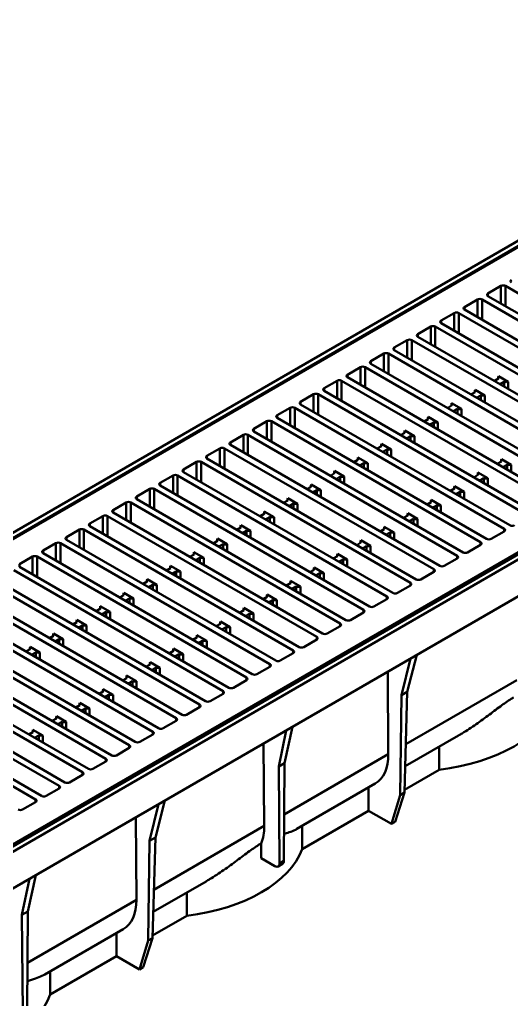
# Model space of a CAD drawing. Header units: millimetres. Extents: x 0 to 2100, y 0 to 1485.
# Drawn here: x 1628.3 to 1780.8, y 472.6 to 776.2 of the extents above; entities that cross this region are included whole.
import ezdxf

# ---------------------------------------------------------------- set-up
doc = ezdxf.new("R2010")
doc.units = ezdxf.units.MM
doc.header["$LTSCALE"] = 5
doc.layers.add('Sichtbar (ISO)', color=7, linetype='Continuous', lineweight=50)
doc.layers.add('Sichtbar schmal (ISO)', color=7, linetype='Continuous', lineweight=50)

msp = doc.modelspace()

# ---------------------------------------------------------------- linework, layer by layer
at = {"layer": 'Sichtbar (ISO)'}
for p, q in [((1194.502, 367.919), (1901.609, 776.167)), ((1195.916, 367.102), (1903.023, 775.351)), ((1196.659, 367.245), (1903.058, 775.085)), ((1278.612, 319.929), (1985.012, 727.769)), ((1278.648, 319.337), (1985.754, 727.586)), ((1280.062, 318.521), (1987.169, 726.769)), ((1773.568, 691.302), (1777.599, 693.629)), ((1779.013, 693.629), (1843.925, 656.152)), ((1766.305, 687.108), (1770.335, 689.435)), ((1771.749, 689.435), (1836.662, 651.958)), ((1838.481, 653.008), (1773.568, 690.485)), ((1831.217, 648.814), (1766.305, 686.292)), ((1759.041, 682.914), (1763.071, 685.241)), ((1764.486, 685.241), (1829.398, 647.764)), ((1751.777, 678.721), (1755.808, 681.048)), ((1757.222, 681.048), (1822.134, 643.571)), ((1823.953, 644.621), (1759.041, 682.098)), ((1816.69, 640.427), (1751.777, 677.904)), ((1744.513, 674.527), (1748.544, 676.854)), ((1749.958, 676.854), (1814.871, 639.377)), ((1737.25, 670.333), (1741.28, 672.66)), ((1742.694, 672.66), (1807.607, 635.183)), ((1809.426, 636.233), (1744.513, 673.711)), ((1729.986, 666.14), (1734.017, 668.467)), ((1735.431, 668.467), (1800.343, 630.989)), ((1802.162, 632.04), (1737.25, 669.517)), ((1794.898, 627.846), (1729.986, 665.323)), ((1775.536, 664.187), (1776.824, 664.931)), ((1776.739, 664.881), (1776.739, 665.304)), ((1776.813, 665.654), (1779.845, 663.904)), ((1722.722, 661.946), (1726.753, 664.273)), ((1728.167, 664.273), (1793.079, 626.796)), ((1777.304, 663.166), (1778.591, 663.91)), ((1778.591, 662.423), (1778.591, 663.91)), ((1779.845, 663.904), (1779.845, 661.699)), ((1715.459, 657.752), (1719.489, 660.079)), ((1720.903, 660.079), (1785.816, 622.602)), ((1787.635, 623.652), (1722.722, 661.129)), ((1768.272, 659.993), (1769.56, 660.737)), ((1769.475, 660.688), (1769.475, 661.11)), ((1769.549, 661.461), (1772.581, 659.71)), ((1770.04, 658.973), (1771.328, 659.716)), ((1771.328, 658.229), (1771.328, 659.716)), ((1772.581, 659.71), (1772.581, 657.506)), ((1708.195, 653.558), (1712.225, 655.885)), ((1713.64, 655.885), (1778.552, 618.408)), ((1780.371, 619.458), (1715.459, 656.936)), ((1761.009, 655.8), (1762.296, 656.543)), ((1762.211, 656.494), (1762.211, 656.917)), ((1762.286, 657.267), (1765.317, 655.516)), ((1755.022, 653.073), (1758.054, 651.323)), ((1762.776, 654.779), (1764.064, 655.523)), ((1764.064, 654.036), (1764.064, 655.523)), ((1765.317, 655.516), (1765.317, 653.312)), ((1700.931, 649.365), (1704.962, 651.692)), ((1706.376, 651.692), (1771.288, 614.215)), ((1773.107, 615.265), (1708.195, 652.742)), ((1753.745, 651.606), (1755.033, 652.349)), ((1754.947, 652.3), (1754.947, 652.723)), ((1755.513, 650.585), (1756.8, 651.329)), ((1756.8, 649.842), (1756.8, 651.329)), ((1758.054, 651.323), (1758.054, 649.118)), ((1693.667, 645.171), (1697.698, 647.498)), ((1699.112, 647.498), (1764.025, 610.021)), ((1765.844, 611.071), (1700.931, 648.548)), ((1746.481, 647.412), (1747.769, 648.156)), ((1747.684, 648.107), (1747.684, 648.529)), ((1747.758, 648.879), (1750.79, 647.129)), ((1748.249, 646.392), (1749.537, 647.135)), ((1749.537, 645.648), (1749.537, 647.135)), ((1750.79, 647.129), (1750.79, 644.924)), ((1758.58, 606.877), (1693.667, 644.355)), ((1739.217, 643.219), (1740.505, 643.962)), ((1740.42, 643.913), (1740.42, 644.336)), ((1740.495, 644.686), (1743.526, 642.935)), ((1686.404, 640.977), (1690.434, 643.304)), ((1691.848, 643.304), (1756.761, 605.827)), ((1740.985, 642.198), (1742.273, 642.941)), ((1742.273, 641.454), (1742.273, 642.941)), ((1743.526, 642.935), (1743.526, 640.731)), ((1679.14, 636.784), (1683.17, 639.111)), ((1684.585, 639.111), (1749.497, 601.633)), ((1751.316, 602.684), (1686.404, 640.161)), ((1731.954, 639.025), (1733.241, 639.768)), ((1733.156, 639.719), (1733.156, 640.142)), ((1733.231, 640.492), (1736.263, 638.742)), ((1733.721, 638.004), (1735.009, 638.748)), ((1735.009, 637.261), (1735.009, 638.748)), ((1736.263, 638.742), (1736.263, 636.537)), ((1777.731, 639.245), (1776.443, 638.501)), ((1777.645, 639.195), (1777.645, 639.618)), ((1777.72, 639.968), (1780.752, 638.218)), ((1779.498, 638.224), (1778.211, 637.481)), ((1779.498, 636.737), (1779.498, 638.224)), ((1780.752, 638.218), (1780.752, 636.013)), ((1671.876, 632.59), (1675.907, 634.917)), ((1677.321, 634.917), (1742.233, 597.44)), ((1744.052, 598.49), (1679.14, 635.967)), ((1724.69, 634.831), (1725.978, 635.575)), ((1725.892, 635.525), (1725.892, 635.948)), ((1725.967, 636.298), (1728.999, 634.548)), ((1770.467, 635.051), (1769.179, 634.307)), ((1770.382, 635.002), (1770.382, 635.425)), ((1770.456, 635.775), (1773.488, 634.024)), ((1428.384, 392.724), (1843.427, 632.349)), ((1736.789, 594.296), (1671.876, 631.773)), ((1718.629, 631.332), (1718.629, 631.754)), ((1718.703, 632.105), (1721.735, 630.354)), ((1726.458, 633.81), (1727.745, 634.554)), ((1727.745, 633.067), (1727.745, 634.554)), ((1728.999, 634.548), (1728.999, 632.343)), ((1763.193, 631.581), (1766.224, 629.831)), ((1772.235, 634.03), (1770.947, 633.287)), ((1772.235, 632.543), (1772.235, 634.03)), ((1773.488, 634.024), (1773.488, 631.82)), ((1664.613, 628.396), (1668.643, 630.723)), ((1670.057, 630.723), (1734.97, 593.246)), ((1717.426, 630.637), (1718.714, 631.381)), ((1719.194, 629.617), (1720.482, 630.36)), ((1720.482, 628.873), (1720.482, 630.36)), ((1721.735, 630.354), (1721.735, 628.15)), ((1763.203, 630.857), (1761.915, 630.114)), ((1763.118, 630.808), (1763.118, 631.231)), ((1764.971, 629.837), (1763.683, 629.093)), ((1764.971, 628.35), (1764.971, 629.837)), ((1766.224, 629.831), (1766.224, 627.626)), ((1657.349, 624.203), (1661.379, 626.53)), ((1662.794, 626.53), (1727.706, 589.052)), ((1729.525, 590.103), (1664.613, 627.58)), ((1710.162, 626.444), (1711.45, 627.187)), ((1711.365, 627.138), (1711.365, 627.561)), ((1711.44, 627.911), (1714.471, 626.16)), ((1711.93, 625.423), (1713.218, 626.167)), ((1713.218, 624.68), (1713.218, 626.167)), ((1714.471, 626.16), (1714.471, 623.956)), ((1755.94, 626.664), (1754.652, 625.92)), ((1755.854, 626.614), (1755.854, 627.037)), ((1755.929, 627.387), (1758.961, 625.637)), ((1757.707, 625.643), (1756.42, 624.899)), ((1757.707, 624.156), (1757.707, 625.643)), ((1758.961, 625.637), (1758.961, 623.432)), ((1722.261, 585.909), (1657.349, 623.386)), ((1702.899, 622.25), (1704.187, 622.993)), ((1704.101, 622.944), (1704.101, 623.367)), ((1704.176, 623.717), (1707.208, 621.967)), ((1748.676, 622.47), (1747.388, 621.726)), ((1748.591, 622.421), (1748.591, 622.843)), ((1748.665, 623.193), (1751.697, 621.443)), ((1650.085, 620.009), (1654.116, 622.336)), ((1655.53, 622.336), (1720.442, 584.859)), ((1696.912, 619.523), (1699.944, 617.773)), ((1704.667, 621.229), (1705.954, 621.973)), ((1705.954, 620.486), (1705.954, 621.973)), ((1707.208, 621.967), (1707.208, 619.762)), ((1750.444, 621.449), (1749.156, 620.706)), ((1750.444, 619.962), (1750.444, 621.449)), ((1751.697, 621.443), (1751.697, 619.239)), ((1642.821, 615.815), (1646.852, 618.142)), ((1648.266, 618.142), (1713.178, 580.665)), ((1714.997, 581.715), (1650.085, 619.192)), ((1695.635, 618.056), (1696.923, 618.8)), ((1696.838, 618.751), (1696.838, 619.173)), ((1697.403, 617.036), (1698.691, 617.779)), ((1698.691, 616.292), (1698.691, 617.779)), ((1699.944, 617.773), (1699.944, 615.569)), ((1741.412, 618.276), (1740.124, 617.533)), ((1741.327, 618.227), (1741.327, 618.65)), ((1741.402, 619), (1744.433, 617.249)), ((1743.18, 617.256), (1741.892, 616.512)), ((1743.18, 615.769), (1743.18, 617.256)), ((1744.433, 617.249), (1744.433, 615.045)), ((1778.552, 617.592), (1774.521, 615.265)), ((1635.558, 611.621), (1639.588, 613.948)), ((1641.002, 613.948), (1705.915, 576.471)), ((1707.734, 577.521), (1642.821, 614.999)), ((1688.371, 613.863), (1689.659, 614.606)), ((1689.574, 614.557), (1689.574, 614.98)), ((1689.649, 615.33), (1692.68, 613.579)), ((1690.139, 612.842), (1691.427, 613.585)), ((1691.427, 612.098), (1691.427, 613.585)), ((1692.68, 613.579), (1692.68, 611.375)), ((1734.148, 614.082), (1732.861, 613.339)), ((1734.063, 614.033), (1734.063, 614.456)), ((1734.138, 614.806), (1737.17, 613.056)), ((1771.288, 613.398), (1767.258, 611.071)), ((1700.47, 573.328), (1635.558, 610.805)), ((1681.108, 609.669), (1682.395, 610.412)), ((1682.31, 610.363), (1682.31, 610.786)), ((1682.385, 611.136), (1685.417, 609.386)), ((1726.874, 610.612), (1729.906, 608.862)), ((1735.916, 613.062), (1734.628, 612.318)), ((1735.916, 611.575), (1735.916, 613.062)), ((1737.17, 613.056), (1737.17, 610.851)), ((1628.294, 607.428), (1632.324, 609.755)), ((1633.739, 609.755), (1698.651, 572.277)), ((1682.875, 608.648), (1684.163, 609.392)), ((1684.163, 607.905), (1684.163, 609.392)), ((1685.417, 609.386), (1685.417, 607.181)), ((1726.885, 609.889), (1725.597, 609.145)), ((1726.799, 609.84), (1726.799, 610.262)), ((1728.652, 608.868), (1727.365, 608.125)), ((1728.652, 607.381), (1728.652, 608.868)), ((1729.906, 608.862), (1729.906, 606.657)), ((1764.025, 609.204), (1759.994, 606.877)), ((1626.475, 605.561), (1691.387, 568.084)), ((1693.206, 569.134), (1628.294, 606.611)), ((1673.844, 605.475), (1675.132, 606.219)), ((1675.046, 606.169), (1675.046, 606.592)), ((1675.121, 606.942), (1678.153, 605.192)), ((1675.612, 604.455), (1676.899, 605.198)), ((1676.899, 603.711), (1676.899, 605.198)), ((1678.153, 605.192), (1678.153, 602.987)), ((1719.621, 605.695), (1718.333, 604.952)), ((1719.536, 605.646), (1719.536, 606.069)), ((1719.61, 606.419), (1722.642, 604.668)), ((1721.389, 604.674), (1720.101, 603.931)), ((1721.389, 603.187), (1721.389, 604.674)), ((1722.642, 604.668), (1722.642, 602.464)), ((1756.761, 605.011), (1752.73, 602.684)), ((1619.211, 601.367), (1684.124, 563.89)), ((1685.943, 564.94), (1621.03, 602.417)), ((1666.58, 601.281), (1667.868, 602.025)), ((1667.783, 601.976), (1667.783, 602.399)), ((1667.857, 602.749), (1670.889, 600.998)), ((1712.357, 601.501), (1711.069, 600.758)), ((1712.272, 601.452), (1712.272, 601.875)), ((1712.347, 602.225), (1715.378, 600.475)), ((1678.679, 560.747), (1613.767, 598.224)), ((1660.519, 597.782), (1660.519, 598.205)), ((1660.594, 598.555), (1663.625, 596.805)), ((1668.348, 600.261), (1669.636, 601.004)), ((1669.636, 599.517), (1669.636, 601.004)), ((1670.889, 600.998), (1670.889, 598.794)), ((1714.125, 600.481), (1712.837, 599.737)), ((1714.125, 598.994), (1714.125, 600.481)), ((1715.378, 600.475), (1715.378, 598.27)), ((1749.497, 600.817), (1745.467, 598.49)), ((1611.948, 597.174), (1676.86, 559.696)), ((1659.316, 597.088), (1660.604, 597.831)), ((1661.084, 596.067), (1662.372, 596.811)), ((1662.372, 595.324), (1662.372, 596.811)), ((1663.625, 596.805), (1663.625, 594.6)), ((1705.093, 597.308), (1703.806, 596.564)), ((1705.008, 597.258), (1705.008, 597.681)), ((1705.083, 598.031), (1708.115, 596.281)), ((1706.861, 596.287), (1705.573, 595.543)), ((1706.861, 594.8), (1706.861, 596.287)), ((1708.115, 596.281), (1708.115, 594.076)), ((1742.233, 596.623), (1738.203, 594.296)), ((1604.684, 592.98), (1669.596, 555.503)), ((1671.415, 556.553), (1606.503, 594.03)), ((1652.053, 592.894), (1653.34, 593.638)), ((1653.255, 593.588), (1653.255, 594.011)), ((1653.33, 594.361), (1656.362, 592.611)), ((1653.82, 591.873), (1655.108, 592.617)), ((1655.108, 591.13), (1655.108, 592.617)), ((1656.362, 592.611), (1656.362, 590.406)), ((1697.83, 593.114), (1696.542, 592.37)), ((1697.745, 593.065), (1697.745, 593.487)), ((1697.819, 593.838), (1700.851, 592.087)), ((1699.598, 592.093), (1698.31, 591.35)), ((1699.598, 590.606), (1699.598, 592.093)), ((1700.851, 592.087), (1700.851, 589.883)), ((1734.97, 592.43), (1730.939, 590.103)), ((1664.151, 552.359), (1599.239, 589.836)), ((1644.789, 588.7), (1646.077, 589.444)), ((1645.992, 589.395), (1645.992, 589.817)), ((1646.066, 590.167), (1649.098, 588.417)), ((1690.481, 588.871), (1690.481, 589.294)), ((1690.556, 589.644), (1693.587, 587.893)), ((1597.42, 588.786), (1662.332, 551.309)), ((1646.557, 587.68), (1647.845, 588.423)), ((1647.845, 586.936), (1647.845, 588.423)), ((1649.098, 588.417), (1649.098, 586.213)), ((1690.566, 588.92), (1689.278, 588.177)), ((1692.334, 587.9), (1691.046, 587.156)), ((1692.334, 586.413), (1692.334, 587.9)), ((1693.587, 587.893), (1693.587, 585.689)), ((1727.706, 588.236), (1723.675, 585.909)), ((1590.156, 584.592), (1655.069, 547.115)), ((1656.888, 548.165), (1591.975, 585.643)), ((1637.525, 584.507), (1638.813, 585.25)), ((1638.728, 585.201), (1638.728, 585.624)), ((1638.803, 585.974), (1641.834, 584.223)), ((1639.293, 583.486), (1640.581, 584.229)), ((1640.581, 582.742), (1640.581, 584.229)), ((1641.834, 584.223), (1641.834, 582.019)), ((1683.302, 584.726), (1682.015, 583.983)), ((1683.217, 584.677), (1683.217, 585.1)), ((1683.292, 585.45), (1686.323, 583.7)), ((1685.07, 583.706), (1683.782, 582.962)), ((1685.07, 582.219), (1685.07, 583.706)), ((1686.323, 583.7), (1686.323, 581.495)), ((1720.442, 584.042), (1716.412, 581.715)), ((1582.893, 580.399), (1647.805, 542.922)), ((1649.624, 543.972), (1584.712, 581.449)), ((1630.262, 580.313), (1631.549, 581.056)), ((1631.464, 581.007), (1631.464, 581.43)), ((1631.539, 581.78), (1634.57, 580.03)), ((1632.029, 579.292), (1633.317, 580.036)), ((1633.317, 578.549), (1633.317, 580.036)), ((1634.57, 580.03), (1634.57, 577.825)), ((1676.039, 580.533), (1674.751, 579.789)), ((1675.953, 580.484), (1675.953, 580.906)), ((1676.028, 581.256), (1679.06, 579.506)), ((1642.36, 539.778), (1577.448, 577.255)), ((1668.764, 577.063), (1671.796, 575.312)), ((1677.806, 579.512), (1676.519, 578.769)), ((1677.806, 578.025), (1677.806, 579.512)), ((1679.06, 579.506), (1679.06, 577.301)), ((1713.178, 579.848), (1709.148, 577.521)), ((1746.739, 566.81), (1749.529, 578.137)), ((1751.521, 579.287), (1748.533, 567.846)), ((1575.629, 576.205), (1640.541, 538.728)), ((1668.775, 576.339), (1667.487, 575.596)), ((1668.69, 576.29), (1668.69, 576.713)), ((1670.543, 575.318), (1669.255, 574.575)), ((1670.543, 573.831), (1670.543, 575.318)), ((1671.796, 575.312), (1671.796, 573.108)), ((1705.915, 575.655), (1701.884, 573.328)), ((1742.654, 548.529), (1742.46, 574.056)), ((1568.365, 572.011), (1633.278, 534.534)), ((1635.097, 535.584), (1570.184, 573.061)), ((1661.511, 572.145), (1660.223, 571.402)), ((1661.426, 572.096), (1661.426, 572.519)), ((1661.501, 572.869), (1664.532, 571.119)), ((1663.279, 571.125), (1661.991, 570.381)), ((1663.279, 569.638), (1663.279, 571.125)), ((1664.532, 571.119), (1664.532, 568.914)), ((1698.651, 571.461), (1694.621, 569.134)), ((1654.247, 567.952), (1652.96, 567.208)), ((1654.162, 567.902), (1654.162, 568.325)), ((1654.237, 568.675), (1657.269, 566.925)), ((1748.533, 567.846), (1746.739, 566.81)), ((1748.533, 567.846), (1747.659, 536.641)), ((1656.015, 566.931), (1654.727, 566.188)), ((1656.015, 565.444), (1656.015, 566.931)), ((1657.269, 566.925), (1657.269, 564.72)), ((1691.387, 567.267), (1687.357, 564.94)), ((1746.34, 535.879), (1746.739, 566.81)), ((1646.984, 563.758), (1645.696, 563.014)), ((1646.899, 563.709), (1646.899, 564.131)), ((1646.973, 564.482), (1650.005, 562.731)), ((1648.752, 562.737), (1647.464, 561.994)), ((1648.752, 561.25), (1648.752, 562.737)), ((1650.005, 562.731), (1650.005, 560.527)), ((1684.124, 563.074), (1680.093, 560.747)), ((1639.72, 559.564), (1638.432, 558.821)), ((1639.635, 559.515), (1639.635, 559.938)), ((1639.709, 560.288), (1642.741, 558.537)), ((1676.86, 558.88), (1672.829, 556.553)), ((1632.371, 555.321), (1632.371, 555.744)), ((1632.446, 556.094), (1635.477, 554.344)), ((1641.488, 558.544), (1640.2, 557.8)), ((1641.488, 557.057), (1641.488, 558.544)), ((1642.741, 558.537), (1642.741, 556.333)), ((1708.658, 544.742), (1710.987, 555.885)), ((1712.978, 557.034), (1710.459, 545.782)), ((1632.456, 555.37), (1631.169, 554.627)), ((1634.224, 554.35), (1632.936, 553.606)), ((1634.224, 552.863), (1634.224, 554.35)), ((1635.477, 554.344), (1635.477, 552.139)), ((1669.596, 554.686), (1665.566, 552.359)), ((1764.448, 554.348), (1747.888, 544.787)), ((1662.332, 550.492), (1658.302, 548.165)), ((1704.152, 526.3), (1703.958, 551.826)), ((1758.439, 543.681), (1758.439, 550.879)), ((1655.069, 546.299), (1651.038, 543.972)), ((1710.459, 545.782), (1708.658, 544.742)), ((1708.887, 514.664), (1708.658, 544.742)), ((1710.459, 545.782), (1710.23, 515.439)), ((1747.683, 537.471), (1758.439, 543.681)), ((1647.805, 542.105), (1643.775, 539.778)), ((1640.541, 537.911), (1636.511, 535.584)), ((1738.599, 539.424), (1714.232, 525.356)), ((1736.521, 531.027), (1736.467, 538.193)), ((1743.592, 526.944), (1746.34, 535.879)), ((1747.659, 536.641), (1744.751, 527.613)), ((1747.659, 536.641), (1746.34, 535.879)), ((1633.278, 533.718), (1629.247, 531.391)), ((1668.604, 521.698), (1671.394, 533.025)), ((1673.385, 534.175), (1670.398, 522.734)), ((1664.519, 503.418), (1664.325, 528.944)), ((1715.939, 519.143), (1736.521, 531.027)), ((1736.521, 531.027), (1743.592, 526.944)), ((1715.939, 519.143), (1715.939, 526.341)), ((1744.751, 527.613), (1743.592, 526.944)), ((1670.398, 522.734), (1668.604, 521.698)), ((1670.398, 522.734), (1669.524, 491.529)), ((1668.205, 490.768), (1668.604, 521.698)), ((1703.242, 516.304), (1707.485, 513.854)), ((1709.808, 514.519), (1708.481, 513.753)), ((1633.358, 511.065), (1630.839, 499.813)), ((1629.038, 498.773), (1631.367, 509.916)), ((1686.136, 509.134), (1669.752, 499.676)), ((1680.127, 498.467), (1680.127, 505.665)), ((1630.839, 499.813), (1629.038, 498.773)), ((1629.266, 468.695), (1629.038, 498.773)), ((1630.839, 499.813), (1630.61, 469.471)), ((1669.547, 492.359), (1680.127, 498.467)), ((1660.464, 494.313), (1636.097, 480.245)), ((1658.386, 485.915), (1658.331, 493.082)), ((1665.457, 481.833), (1668.205, 490.768)), ((1669.524, 491.529), (1666.615, 482.502)), ((1669.524, 491.529), (1668.205, 490.768)), ((1637.803, 474.032), (1658.386, 485.915)), ((1658.386, 485.915), (1665.457, 481.833)), ((1637.803, 474.032), (1637.803, 481.23)), ((1666.615, 482.502), (1665.457, 481.833))]:
    msp.add_line(p, q, dxfattribs=at)
for centre, major_axis, ratio, start_param, end_param in [((1781.539, 695.087), (-1, 0), 0.5773503, 5.4977871, 7.0685835), ((1778.306, 693.221), (-1, 0), 0.5773503, 3.9269908, 5.4977871), ((1771.042, 689.027), (-1, 0), 0.5773503, 3.9269908, 5.4977871), ((1774.275, 690.894), (-1, 0), 0.5773503, 5.4977871, 7.0685835), ((1767.012, 686.7), (-1, 0), 0.5773503, 5.4977871, 7.0685835), ((1763.778, 684.833), (-1, 0), 0.5773503, 3.9269908, 5.4977871), ((1756.515, 680.639), (-1, 0), 0.5773503, 3.9269908, 5.4977871), ((1759.748, 682.506), (-1, 0), 0.5773503, 5.4977871, 7.0685835), ((1749.251, 676.446), (-1, 0), 0.5773503, 3.9269908, 5.4977871), ((1752.484, 678.312), (-1, 0), 0.5773503, 5.4977871, 7.0685835), ((1745.221, 674.119), (-1, 0), 0.5773503, 5.4977871, 7.0685835), ((1741.987, 672.252), (-1, 0), 0.5773503, 3.9269908, 5.4977871), ((1734.724, 668.058), (-1, 0), 0.5773503, 3.9269908, 5.4977871), ((1737.957, 669.925), (-1, 0), 0.5773503, 5.4977871, 7.0685835), ((1730.693, 665.731), (-1, 0), 0.5773503, 5.4977871, 7.0685835), ((1779.239, 665.304), (-2.5, 0), 0.5773503, 6.0381997, 6.5449847), ((1723.429, 661.538), (-1, 0), 0.5773503, 5.4977871, 7.0685835), ((1727.46, 663.865), (-1, 0), 0.5773503, 3.9269908, 5.4977871), ((1779.239, 665.304), (-2.5, 0), 0.5773503, 1.3089969, 1.8157819), ((1720.196, 659.671), (-1, 0), 0.5773503, 3.9269908, 5.4977871), ((1771.975, 661.11), (-2.5, 0), 0.5773503, 6.0381997, 6.5449847), ((1771.975, 661.11), (-2.5, 0), 0.5773503, 1.3089969, 1.8157819), ((1712.932, 655.477), (-1, 0), 0.5773503, 3.9269908, 5.4977871), ((1716.166, 657.344), (-1, 0), 0.5773503, 5.4977871, 7.0685835), ((1764.711, 656.917), (-2.5, 0), 0.5773503, 6.0381997, 6.5449847), ((1708.902, 653.15), (-1, 0), 0.5773503, 5.4977871, 7.0685835), ((1757.447, 652.723), (-2.5, 0), 0.5773503, 6.0381997, 6.5449847), ((1764.711, 656.917), (-2.5, 0), 0.5773503, 1.3089969, 1.8157819), ((1705.669, 651.284), (-1, 0), 0.5773503, 3.9269908, 5.4977871), ((1757.447, 652.723), (-2.5, 0), 0.5773503, 1.3089969, 1.8157819), ((1698.405, 647.09), (-1, 0), 0.5773503, 3.9269908, 5.4977871), ((1701.638, 648.957), (-1, 0), 0.5773503, 5.4977871, 7.0685835), ((1750.184, 648.529), (-2.5, 0), 0.5773503, 6.0381997, 6.5449847), ((1750.184, 648.529), (-2.5, 0), 0.5773503, 1.3089969, 1.8157819), ((1694.375, 644.763), (-1, 0), 0.5773503, 5.4977871, 7.0685835), ((1742.92, 644.336), (-2.5, 0), 0.5773503, 6.0381997, 6.5449847), ((1687.111, 640.569), (-1, 0), 0.5773503, 5.4977871, 7.0685835), ((1691.141, 642.896), (-1, 0), 0.5773503, 3.9269908, 5.4977871), ((1742.92, 644.336), (-2.5, 0), 0.5773503, 1.3089969, 1.8157819), ((1683.878, 638.702), (-1, 0), 0.5773503, 3.9269908, 5.4977871), ((1735.656, 640.142), (-2.5, 0), 0.5773503, 6.0381997, 6.5449847), ((1735.656, 640.142), (-2.5, 0), 0.5773503, 1.3089969, 1.8157819), ((1780.145, 639.618), (-2.5, 0), 0.5773503, 6.0381997, 6.5449847), ((1780.145, 639.618), (-2.5, 0), 0.5773503, 1.3089969, 1.8157819), ((1676.614, 634.509), (-1, 0), 0.5773503, 3.9269908, 5.4977871), ((1679.847, 636.375), (-1, 0), 0.5773503, 5.4977871, 7.0685835), ((1728.392, 635.948), (-2.5, 0), 0.5773503, 6.0381997, 6.5449847), ((1772.882, 635.425), (-2.5, 0), 0.5773503, 6.0381997, 6.5449847), ((1672.583, 632.182), (-1, 0), 0.5773503, 5.4977871, 7.0685835), ((1721.129, 631.754), (-2.5, 0), 0.5773503, 6.0381997, 6.5449847), ((1728.392, 635.948), (-2.5, 0), 0.5773503, 1.3089969, 1.8157819), ((1765.618, 631.231), (-2.5, 0), 0.5773503, 6.0381997, 6.5449847), ((1772.882, 635.425), (-2.5, 0), 0.5773503, 1.3089969, 1.8157819), ((1669.35, 630.315), (-1, 0), 0.5773503, 3.9269908, 5.4977871), ((1721.129, 631.754), (-2.5, 0), 0.5773503, 1.3089969, 1.8157819), ((1765.618, 631.231), (-2.5, 0), 0.5773503, 1.3089969, 1.8157819), ((1662.086, 626.121), (-1, 0), 0.5773503, 3.9269908, 5.4977871), ((1665.32, 627.988), (-1, 0), 0.5773503, 5.4977871, 7.0685835), ((1713.865, 627.561), (-2.5, 0), 0.5773503, 6.0381997, 6.5449847), ((1713.865, 627.561), (-2.5, 0), 0.5773503, 1.3089969, 1.8157819), ((1758.354, 627.037), (-2.5, 0), 0.5773503, 6.0381997, 6.5449847), ((1758.354, 627.037), (-2.5, 0), 0.5773503, 1.3089969, 1.8157819), ((1654.823, 621.928), (-1, 0), 0.5773503, 3.9269908, 5.4977871), ((1658.056, 623.794), (-1, 0), 0.5773503, 5.4977871, 7.0685835), ((1706.601, 623.367), (-2.5, 0), 0.5773503, 6.0381997, 6.5449847), ((1751.091, 622.843), (-2.5, 0), 0.5773503, 6.0381997, 6.5449847), ((1650.792, 619.601), (-1, 0), 0.5773503, 5.4977871, 7.0685835), ((1699.338, 619.173), (-2.5, 0), 0.5773503, 6.0381997, 6.5449847), ((1706.601, 623.367), (-2.5, 0), 0.5773503, 1.3089969, 1.8157819), ((1751.091, 622.843), (-2.5, 0), 0.5773503, 1.3089969, 1.8157819), ((1781.078, 619.867), (1, 0), 0.5773503, 3.9269908, 5.4977871), ((1647.559, 617.734), (-1, 0), 0.5773503, 3.9269908, 5.4977871), ((1699.338, 619.173), (-2.5, 0), 0.5773503, 1.3089969, 1.8157819), ((1743.827, 618.65), (-2.5, 0), 0.5773503, 6.0381997, 6.5449847), ((1743.827, 618.65), (-2.5, 0), 0.5773503, 1.3089969, 1.8157819), ((1777.845, 618), (1, 0), 0.5773503, 5.4977871, 7.0685835), ((1640.295, 613.54), (-1, 0), 0.5773503, 3.9269908, 5.4977871), ((1643.528, 615.407), (-1, 0), 0.5773503, 5.4977871, 7.0685835), ((1692.074, 614.98), (-2.5, 0), 0.5773503, 6.0381997, 6.5449847), ((1692.074, 614.98), (-2.5, 0), 0.5773503, 1.3089969, 1.8157819), ((1736.563, 614.456), (-2.5, 0), 0.5773503, 6.0381997, 6.5449847), ((1770.581, 613.806), (1, 0), 0.5773503, 5.4977871, 7.0685835), ((1773.814, 615.673), (1, 0), 0.5773503, 3.9269908, 5.4977871), ((1636.265, 611.213), (-1, 0), 0.5773503, 5.4977871, 7.0685835), ((1684.81, 610.786), (-2.5, 0), 0.5773503, 6.0381997, 6.5449847), ((1729.299, 610.262), (-2.5, 0), 0.5773503, 6.0381997, 6.5449847), ((1736.563, 614.456), (-2.5, 0), 0.5773503, 1.3089969, 1.8157819), ((1766.551, 611.479), (1, 0), 0.5773503, 3.9269908, 5.4977871), ((1633.032, 609.346), (-1, 0), 0.5773503, 3.9269908, 5.4977871), ((1684.81, 610.786), (-2.5, 0), 0.5773503, 1.3089969, 1.8157819), ((1729.299, 610.262), (-2.5, 0), 0.5773503, 1.3089969, 1.8157819), ((1763.317, 609.613), (1, 0), 0.5773503, 5.4977871, 7.0685835), ((1677.546, 606.592), (-2.5, 0), 0.5773503, 6.0381997, 6.5449847), ((1677.546, 606.592), (-2.5, 0), 0.5773503, 1.3089969, 1.8157819), ((1722.036, 606.069), (-2.5, 0), 0.5773503, 6.0381997, 6.5449847), ((1722.036, 606.069), (-2.5, 0), 0.5773503, 1.3089969, 1.8157819), ((1756.054, 605.419), (1, 0), 0.5773503, 5.4977871, 7.0685835), ((1759.287, 607.286), (1, 0), 0.5773503, 3.9269908, 5.4977871), ((1670.283, 602.399), (-2.5, 0), 0.5773503, 6.0381997, 6.5449847), ((1714.772, 601.875), (-2.5, 0), 0.5773503, 6.0381997, 6.5449847), ((1748.79, 601.225), (1, 0), 0.5773503, 5.4977871, 7.0685835), ((1752.023, 603.092), (1, 0), 0.5773503, 3.9269908, 5.4977871), ((1663.019, 598.205), (-2.5, 0), 0.5773503, 6.0381997, 6.5449847), ((1670.283, 602.399), (-2.5, 0), 0.5773503, 1.3089969, 1.8157819), ((1714.772, 601.875), (-2.5, 0), 0.5773503, 1.3089969, 1.8157819), ((1744.759, 598.898), (1, 0), 0.5773503, 3.9269908, 5.4977871), ((1663.019, 598.205), (-2.5, 0), 0.5773503, 1.3089969, 1.8157819), ((1707.508, 597.681), (-2.5, 0), 0.5773503, 6.0381997, 6.5449847), ((1707.508, 597.681), (-2.5, 0), 0.5773503, 1.3089969, 1.8157819), ((1741.526, 597.031), (1, 0), 0.5773503, 5.4977871, 7.0685835), ((1655.755, 594.011), (-2.5, 0), 0.5773503, 6.0381997, 6.5449847), ((1655.755, 594.011), (-2.5, 0), 0.5773503, 1.3089969, 1.8157819), ((1700.245, 593.487), (-2.5, 0), 0.5773503, 6.0381997, 6.5449847), ((1700.245, 593.487), (-2.5, 0), 0.5773503, 1.3089969, 1.8157819), ((1734.263, 592.838), (1, 0), 0.5773503, 5.4977871, 7.0685835), ((1737.496, 594.704), (1, 0), 0.5773503, 3.9269908, 5.4977871), ((1648.492, 589.817), (-2.5, 0), 0.5773503, 6.0381997, 6.5449847), ((1692.981, 589.294), (-2.5, 0), 0.5773503, 6.0381997, 6.5449847), ((1726.999, 588.644), (1, 0), 0.5773503, 5.4977871, 7.0685835), ((1730.232, 590.511), (1, 0), 0.5773503, 3.9269908, 5.4977871), ((1648.492, 589.817), (-2.5, 0), 0.5773503, 1.3089969, 1.8157819), ((1692.981, 589.294), (-2.5, 0), 0.5773503, 1.3089969, 1.8157819), ((1641.228, 585.624), (-2.5, 0), 0.5773503, 6.0381997, 6.5449847), ((1641.228, 585.624), (-2.5, 0), 0.5773503, 1.3089969, 1.8157819), ((1685.717, 585.1), (-2.5, 0), 0.5773503, 6.0381997, 6.5449847), ((1685.717, 585.1), (-2.5, 0), 0.5773503, 1.3089969, 1.8157819), ((1719.735, 584.45), (1, 0), 0.5773503, 5.4977871, 7.0685835), ((1722.968, 586.317), (1, 0), 0.5773503, 3.9269908, 5.4977871), ((1633.964, 581.43), (-2.5, 0), 0.5773503, 6.0381997, 6.5449847), ((1633.964, 581.43), (-2.5, 0), 0.5773503, 1.3089969, 1.8157819), ((1678.453, 580.906), (-2.5, 0), 0.5773503, 6.0381997, 6.5449847), ((1712.471, 580.257), (1, 0), 0.5773503, 5.4977871, 7.0685835), ((1715.705, 582.123), (1, 0), 0.5773503, 3.9269908, 5.4977871), ((1671.19, 576.713), (-2.5, 0), 0.5773503, 6.0381997, 6.5449847), ((1678.453, 580.906), (-2.5, 0), 0.5773503, 1.3089969, 1.8157819), ((1708.441, 577.93), (1, 0), 0.5773503, 3.9269908, 5.4977871), ((1671.19, 576.713), (-2.5, 0), 0.5773503, 1.3089969, 1.8157819), ((1705.208, 576.063), (1, 0), 0.5773503, 5.4977871, 7.0685835), ((1663.926, 572.519), (-2.5, 0), 0.5773503, 6.0381997, 6.5449847), ((1663.926, 572.519), (-2.5, 0), 0.5773503, 1.3089969, 1.8157819), ((1697.944, 571.869), (1, 0), 0.5773503, 5.4977871, 7.0685835), ((1701.177, 573.736), (1, 0), 0.5773503, 3.9269908, 5.4977871), ((1656.662, 568.325), (-2.5, 0), 0.5773503, 6.0381997, 6.5449847), ((1690.68, 567.676), (1, 0), 0.5773503, 5.4977871, 7.0685835), ((1693.913, 569.542), (1, 0), 0.5773503, 3.9269908, 5.4977871), ((1656.662, 568.325), (-2.5, 0), 0.5773503, 1.3089969, 1.8157819), ((1686.65, 565.349), (1, 0), 0.5773503, 3.9269908, 5.4977871), ((1649.399, 564.131), (-2.5, 0), 0.5773503, 6.0381997, 6.5449847), ((1649.399, 564.131), (-2.5, 0), 0.5773503, 1.3089969, 1.8157819), ((1683.417, 563.482), (1, 0), 0.5773503, 5.4977871, 7.0685835), ((1748.768, 569.94), (46.5, 0), 0.5773503, 4.9219003, 6.073674), ((1642.135, 559.938), (-2.5, 0), 0.5773503, 6.0381997, 6.5449847), ((1676.153, 559.288), (1, 0), 0.5773503, 5.4977871, 7.0685835), ((1679.386, 561.155), (1, 0), 0.5773503, 3.9269908, 5.4977871), ((1634.871, 555.744), (-2.5, 0), 0.5773503, 6.0381997, 6.5449847), ((1642.135, 559.938), (-2.5, 0), 0.5773503, 1.3089969, 1.8157819), ((1672.122, 556.961), (1, 0), 0.5773503, 3.9269908, 5.4977871), ((1634.871, 555.744), (-2.5, 0), 0.5773503, 1.3089969, 1.8157819), ((1668.889, 555.094), (1, 0), 0.5773503, 5.4977871, 7.0685835), ((1661.625, 550.901), (1, 0), 0.5773503, 5.4977871, 7.0685835), ((1664.859, 552.767), (1, 0), 0.5773503, 3.9269908, 5.4977871), ((1654.362, 546.707), (1, 0), 0.5773503, 5.4977871, 7.0685835), ((1657.595, 548.574), (1, 0), 0.5773503, 3.9269908, 5.4977871), ((1728.512, 556.694), (-10.13, 17.245), 0.5722902, 3.1373048, 3.922703), ((1650.331, 544.38), (1, 0), 0.5773503, 3.9269908, 5.4977871), ((1647.098, 542.513), (1, 0), 0.5773503, 5.4977871, 7.0685835), ((1639.834, 538.32), (1, 0), 0.5773503, 5.4977871, 7.0685835), ((1643.067, 540.186), (1, 0), 0.5773503, 3.9269908, 5.4977871), ((1632.57, 534.126), (1, 0), 0.5773503, 5.4977871, 7.0685835), ((1635.804, 535.993), (1, 0), 0.5773503, 3.9269908, 5.4977871), ((1628.54, 531.799), (1, 0), 0.5773503, 3.9269908, 5.4977871), ((1690.01, 534.465), (-10.13, 17.245), 0.5722902, 3.546271, 3.922703), ((1670.456, 522.921), (-33.026, 4331.656), 0.007557, 4.7108038, 4.7118637), ((1670.456, 524.727), (46.5, 0), 0.5773503, 4.9219003, 6.073674), ((1707.472, 515.48), (1.013, -1.725), 0.5722902, 5.4934993, 7.0642956), ((1708.816, 516.256), (0.987, -1.74), 0.5823664, 0.0044401, 0.7898383), ((1650.376, 511.583), (-10.13, 17.245), 0.5722902, 3.1373048, 3.922703), ((1592.32, 479.616), (46.5, 0), 0.5773503, 4.9219003, 6.073674)]:
    msp.add_ellipse(centre, major_axis=major_axis, ratio=ratio, start_param=start_param, end_param=end_param, dxfattribs=at)
for points, knots in [([(1764.448, 554.348), (1764.814, 554.56), (1765.179, 554.775), (1767.037, 555.895), (1768.49, 556.849), (1771.31, 558.808), (1772.677, 559.814), (1775.339, 561.804), (1776.631, 562.789), (1778.998, 564.501), (1780.079, 565.243), (1781.149, 565.889), (1781.245, 565.947), (1781.341, 566.004), (1781.464, 566.076), (1781.491, 566.092), (1781.519, 566.109)], [6.4959947, 6.4959947, 6.4959947, 6.4959947, 6.6227213, 6.6227213, 7.1460042, 7.1460042, 7.6692871, 7.6692871, 8.19257, 8.19257, 8.6454358, 8.6454358, 8.6454358, 8.6859619, 8.6859619, 8.6978279, 8.6978279, 8.6978279, 8.6978279]), ([(1710.294, 523.816), (1710.854, 523.99), (1711.382, 524.157), (1712.596, 524.579), (1713.246, 524.839), (1713.965, 525.207), (1714.101, 525.28), (1714.232, 525.356)], [9.9258127, 9.9258127, 9.9258127, 9.9258127, 10.2857016, 10.2857016, 10.8089845, 10.8089845, 10.9357112, 10.9357112, 10.9357112, 10.9357112]), ([(1686.135, 509.135), (1686.502, 509.346), (1686.867, 509.562), (1688.725, 510.682), (1690.178, 511.636), (1692.998, 513.595), (1694.365, 514.601), (1697.026, 516.591), (1698.319, 517.575), (1700.685, 519.287), (1701.767, 520.029), (1702.837, 520.676), (1702.933, 520.733), (1703.029, 520.79), (1703.151, 520.863), (1703.179, 520.879), (1703.207, 520.895)], [6.4959947, 6.4959947, 6.4959947, 6.4959947, 6.6227213, 6.6227213, 7.1460042, 7.1460042, 7.6692871, 7.6692871, 8.19257, 8.19257, 8.6454358, 8.6454358, 8.6454358, 8.6859619, 8.6859619, 8.6978279, 8.6978279, 8.6978279, 8.6978279]), ([(1630.676, 478.238), (1630.914, 478.315), (1631.146, 478.388), (1632.234, 478.729), (1633.022, 478.968), (1634.46, 479.468), (1635.111, 479.728), (1635.83, 480.095), (1635.965, 480.169), (1636.097, 480.245)], [9.6240403, 9.6240403, 9.6240403, 9.6240403, 9.7624187, 9.7624187, 10.2857016, 10.2857016, 10.8089845, 10.8089845, 10.9357112, 10.9357112, 10.9357112, 10.9357112])]:
    msp.add_open_spline(points, degree=3, knots=knots, dxfattribs=at)
at = {"layer": 'Sichtbar schmal (ISO)'}
for p, q in [((1777.599, 693.629), (1777.599, 688.158)), ((1779.013, 687.342), (1779.013, 693.629)), ((1770.335, 689.435), (1770.335, 683.965)), ((1771.749, 683.148), (1771.749, 689.435)), ((1773.568, 690.485), (1773.568, 691.302)), ((1766.305, 686.292), (1766.305, 687.108)), ((1763.071, 685.241), (1763.071, 679.771)), ((1764.486, 678.954), (1764.486, 685.241)), ((1755.808, 681.048), (1755.808, 675.577)), ((1757.222, 674.761), (1757.222, 681.048)), ((1759.041, 682.098), (1759.041, 682.914)), ((1751.777, 677.904), (1751.777, 678.721)), ((1744.513, 673.711), (1744.513, 674.527)), ((1748.544, 676.854), (1748.544, 671.384)), ((1749.958, 670.567), (1749.958, 676.854)), ((1741.28, 672.66), (1741.28, 667.19)), ((1742.694, 666.373), (1742.694, 672.66)), ((1734.017, 668.467), (1734.017, 662.996)), ((1735.431, 662.18), (1735.431, 668.467)), ((1737.25, 669.517), (1737.25, 670.333)), ((1729.986, 665.323), (1729.986, 666.14)), ((1722.722, 661.129), (1722.722, 661.946)), ((1726.753, 664.273), (1726.753, 658.802)), ((1728.167, 657.986), (1728.167, 664.273)), ((1719.489, 660.079), (1719.489, 654.609)), ((1720.903, 653.792), (1720.903, 660.079)), ((1712.225, 655.885), (1712.225, 650.415)), ((1713.64, 649.598), (1713.64, 655.885)), ((1715.459, 656.936), (1715.459, 657.752)), ((1708.195, 652.742), (1708.195, 653.558)), ((1704.962, 651.692), (1704.962, 646.221)), ((1706.376, 645.405), (1706.376, 651.692)), ((1697.698, 647.498), (1697.698, 642.028)), ((1699.112, 641.211), (1699.112, 647.498)), ((1700.931, 648.548), (1700.931, 649.365)), ((1693.667, 644.355), (1693.667, 645.171)), ((1686.404, 640.161), (1686.404, 640.977)), ((1690.434, 643.304), (1690.434, 637.834)), ((1691.848, 637.017), (1691.848, 643.304)), ((1683.17, 639.111), (1683.17, 633.64)), ((1684.585, 632.824), (1684.585, 639.111)), ((1675.907, 634.917), (1675.907, 629.446)), ((1677.321, 628.63), (1677.321, 634.917)), ((1679.14, 635.967), (1679.14, 636.784)), ((1671.876, 631.773), (1671.876, 632.59)), ((1668.643, 630.723), (1668.643, 625.253)), ((1670.057, 624.436), (1670.057, 630.723)), ((1661.379, 626.53), (1661.379, 621.059)), ((1662.794, 620.242), (1662.794, 626.53)), ((1664.613, 627.58), (1664.613, 628.396)), ((1657.349, 623.386), (1657.349, 624.203)), ((1650.085, 619.192), (1650.085, 620.009)), ((1654.116, 622.336), (1654.116, 616.865)), ((1655.53, 616.049), (1655.53, 622.336)), ((1646.852, 618.142), (1646.852, 612.672)), ((1648.266, 611.855), (1648.266, 618.142)), ((1778.552, 618.408), (1778.552, 617.592)), ((1639.588, 613.948), (1639.588, 608.478)), ((1641.002, 607.661), (1641.002, 613.948)), ((1642.821, 614.999), (1642.821, 615.815)), ((1771.288, 614.215), (1771.288, 613.398)), ((1635.558, 610.805), (1635.558, 611.621)), ((1628.294, 606.611), (1628.294, 607.428)), ((1632.324, 609.755), (1632.324, 604.284)), ((1633.739, 603.468), (1633.739, 609.755)), ((1764.025, 610.021), (1764.025, 609.204)), ((1756.761, 605.827), (1756.761, 605.011)), ((1749.497, 601.633), (1749.497, 600.817)), ((1742.233, 597.44), (1742.233, 596.623)), ((1734.97, 593.246), (1734.97, 592.43)), ((1727.706, 589.052), (1727.706, 588.236)), ((1720.442, 584.859), (1720.442, 584.042)), ((1713.178, 580.665), (1713.178, 579.848)), ((1705.915, 576.471), (1705.915, 575.655)), ((1698.651, 572.277), (1698.651, 571.461)), ((1748.08, 551.662), (1782.464, 571.514)), ((1691.387, 568.084), (1691.387, 567.267)), ((1684.124, 563.89), (1684.124, 563.074)), ((1676.86, 559.696), (1676.86, 558.88)), ((1669.596, 555.503), (1669.596, 554.686)), ((1662.332, 551.309), (1662.332, 550.492)), ((1655.069, 547.115), (1655.069, 546.299)), ((1710.339, 529.872), (1742.654, 548.529)), ((1647.805, 542.922), (1647.805, 542.105)), ((1640.541, 538.728), (1640.541, 537.911)), ((1633.278, 534.534), (1633.278, 533.718)), ((1669.945, 506.551), (1704.152, 526.3)), ((1710.23, 515.439), (1708.887, 514.664)), ((1630.719, 483.904), (1664.519, 503.418))]:
    msp.add_line(p, q, dxfattribs=at)

doc.saveas('drawing.dxf')
